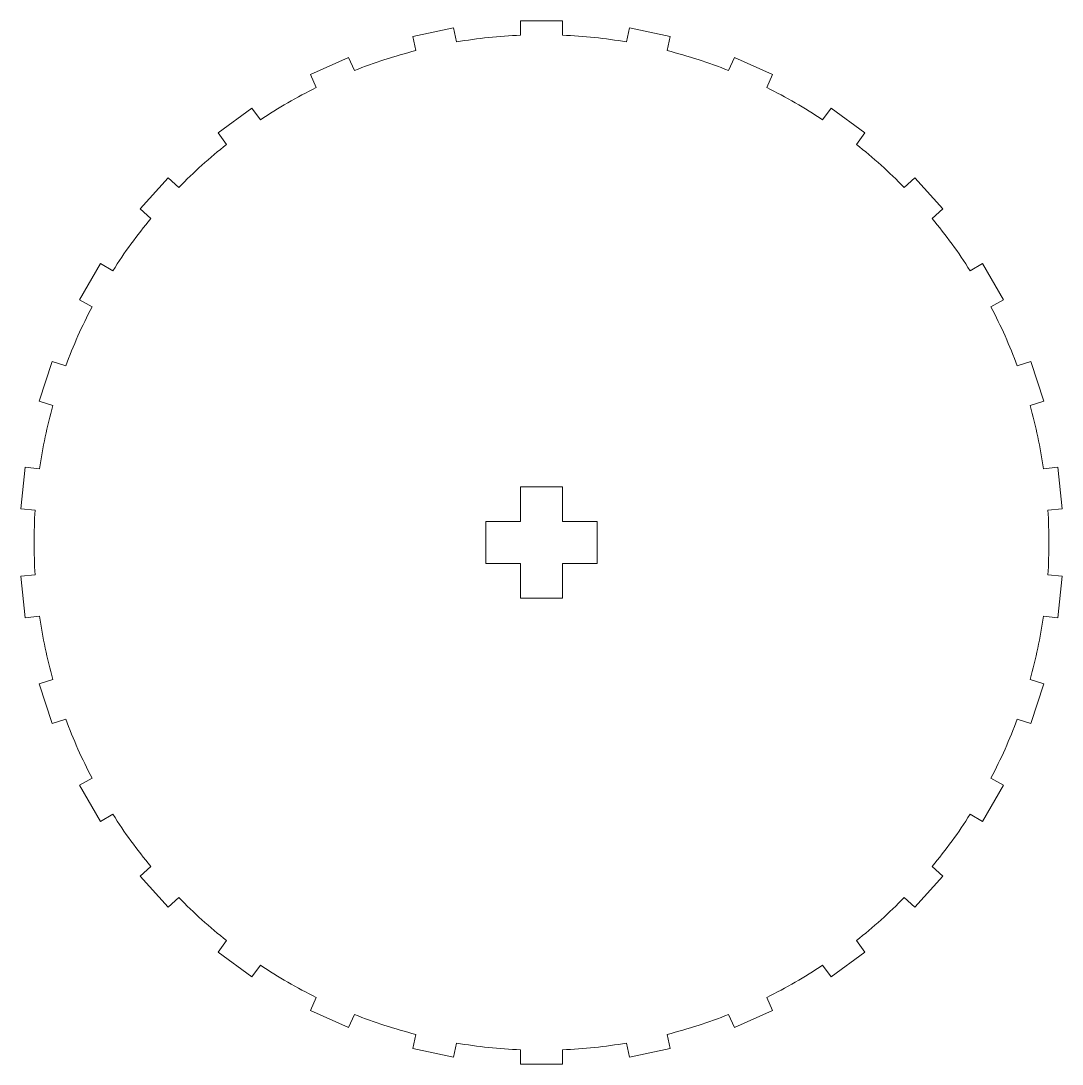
# Model space of a CAD drawing. Header units: centimetres. Extents: x -259 to 261, y 17 to 228.
# Drawn here: x -205.4 to -196.64, y 84.92 to 93.7 of the extents above; entities that cross this region are included whole.
import ezdxf

# ---------------------------------------------------------------- set-up
doc = ezdxf.new("R2010")
doc.units = ezdxf.units.CM
doc.header["$MEASUREMENT"] = 0
doc.layers.add('layer 1', color=7, linetype='Continuous')

msp = doc.modelspace()

# ---------------------------------------------------------------- linework, layer by layer
at = {"layer": 'layer 1', "color": 250, "lineweight": 9}
for points, knots in [([(-196.6374, 89.02671), (-196.6374, 89.02671), (-196.67409, 88.67764), (-196.67409, 88.67764), (-196.67409, 88.67764), (-196.67409, 88.67764), (-196.79404, 88.69024), (-196.79404, 88.69024), (-196.79404, 88.69024), (-196.82036, 88.511), (-196.85807, 88.33361), (-196.90692, 88.15917), (-196.90692, 88.15917), (-196.90692, 88.15917), (-196.79223, 88.12189), (-196.79223, 88.12189), (-196.79223, 88.12189), (-196.79223, 88.12189), (-196.90068, 87.78807), (-196.90068, 87.78807), (-196.90068, 87.78807), (-196.90068, 87.78807), (-197.01539, 87.82534), (-197.01539, 87.82534), (-197.01539, 87.82534), (-197.07841, 87.65549), (-197.15216, 87.48982), (-197.23623, 87.32933), (-197.23623, 87.32933), (-197.23623, 87.32933), (-197.13177, 87.26903), (-197.13177, 87.26903), (-197.13177, 87.26903), (-197.13177, 87.26903), (-197.30727, 86.96505), (-197.30727, 86.96505), (-197.30727, 86.96505), (-197.30727, 86.96505), (-197.41173, 87.02536), (-197.41173, 87.02536), (-197.41173, 87.02536), (-197.50867, 86.87232), (-197.61527, 86.72561), (-197.73086, 86.58611), (-197.73086, 86.58611), (-197.73086, 86.58611), (-197.64124, 86.50541), (-197.64124, 86.50541), (-197.64124, 86.50541), (-197.64124, 86.50541), (-197.8761, 86.24457), (-197.8761, 86.24457), (-197.8761, 86.24457), (-197.8761, 86.24457), (-197.96572, 86.32526), (-197.96572, 86.32526), (-197.96572, 86.32526), (-198.09238, 86.19573), (-198.22715, 86.07438), (-198.36921, 85.96197), (-198.36921, 85.96197), (-198.36921, 85.96197), (-198.29832, 85.86439), (-198.29832, 85.86439), (-198.29832, 85.86439), (-198.29832, 85.86439), (-198.58229, 85.65808), (-198.58229, 85.65808), (-198.58229, 85.65808), (-198.58229, 85.65808), (-198.65318, 85.75565), (-198.65318, 85.75565), (-198.65318, 85.75565), (-198.80399, 85.65527), (-198.96105, 85.5646), (-199.12338, 85.48417), (-199.12338, 85.48417), (-199.12338, 85.48417), (-199.07433, 85.37399), (-199.07433, 85.37399), (-199.07433, 85.37399), (-199.07433, 85.37399), (-199.39498, 85.23123), (-199.39498, 85.23123), (-199.39498, 85.23123), (-199.39498, 85.23123), (-199.44404, 85.34141), (-199.44404, 85.34141), (-199.44404, 85.34141), (-199.61243, 85.27459), (-199.7849, 85.21855), (-199.96041, 85.17363), (-199.96041, 85.17363), (-199.96041, 85.17363), (-199.93534, 85.05566), (-199.93534, 85.05566), (-199.93534, 85.05566), (-199.93534, 85.05566), (-200.27866, 84.98269), (-200.27866, 84.98269), (-200.27866, 84.98269), (-200.27866, 84.98269), (-200.30374, 85.10066), (-200.30374, 85.10066), (-200.30374, 85.10066), (-200.48234, 85.07031), (-200.6627, 85.05134), (-200.84371, 85.0439), (-200.84371, 85.0439), (-200.84371, 85.0439), (-200.84371, 84.9233), (-200.84371, 84.9233), (-200.84371, 84.9233), (-200.84371, 84.9233), (-201.19471, 84.9233), (-201.19471, 84.9233), (-201.19471, 84.9233), (-201.19471, 84.9233), (-201.19471, 85.0439), (-201.19471, 85.0439), (-201.19471, 85.0439), (-201.37572, 85.05134), (-201.55608, 85.07031), (-201.73468, 85.10066), (-201.73468, 85.10066), (-201.73468, 85.10066), (-201.75976, 84.98269), (-201.75976, 84.98269), (-201.75976, 84.98269), (-201.75976, 84.98269), (-202.10309, 85.05566), (-202.10309, 85.05566), (-202.10309, 85.05566), (-202.10309, 85.05566), (-202.07801, 85.17363), (-202.07801, 85.17363), (-202.07801, 85.17363), (-202.25352, 85.21855), (-202.42599, 85.27459), (-202.59438, 85.34141), (-202.59438, 85.34141), (-202.59438, 85.34141), (-202.64344, 85.23123), (-202.64344, 85.23123), (-202.64344, 85.23123), (-202.64344, 85.23123), (-202.96409, 85.37399), (-202.96409, 85.37399), (-202.96409, 85.37399), (-202.96409, 85.37399), (-202.91504, 85.48417), (-202.91504, 85.48417), (-202.91504, 85.48417), (-203.07737, 85.5646), (-203.23443, 85.65527), (-203.38524, 85.75565), (-203.38524, 85.75565), (-203.38524, 85.75565), (-203.45613, 85.65808), (-203.45613, 85.65808), (-203.45613, 85.65808), (-203.45613, 85.65808), (-203.7401, 85.86439), (-203.7401, 85.86439), (-203.7401, 85.86439), (-203.7401, 85.86439), (-203.66921, 85.96197), (-203.66921, 85.96197), (-203.66921, 85.96197), (-203.81127, 86.07438), (-203.94605, 86.19573), (-204.0727, 86.32526), (-204.0727, 86.32526), (-204.0727, 86.32526), (-204.16232, 86.24457), (-204.16232, 86.24457), (-204.16232, 86.24457), (-204.16232, 86.24457), (-204.39719, 86.50541), (-204.39719, 86.50541), (-204.39719, 86.50541), (-204.39719, 86.50541), (-204.30756, 86.58611), (-204.30756, 86.58611), (-204.30756, 86.58611), (-204.42315, 86.72561), (-204.52975, 86.87232), (-204.62669, 87.02536), (-204.62669, 87.02536), (-204.62669, 87.02536), (-204.73115, 86.96505), (-204.73115, 86.96505), (-204.73115, 86.96505), (-204.73115, 86.96505), (-204.90665, 87.26903), (-204.90665, 87.26903), (-204.90665, 87.26903), (-204.90665, 87.26903), (-204.80219, 87.32933), (-204.80219, 87.32933), (-204.80219, 87.32933), (-204.88626, 87.48982), (-204.96001, 87.65549), (-205.02303, 87.82534), (-205.02303, 87.82534), (-205.02303, 87.82534), (-205.13774, 87.78807), (-205.13774, 87.78807), (-205.13774, 87.78807), (-205.13774, 87.78807), (-205.2462, 88.12189), (-205.2462, 88.12189), (-205.2462, 88.12189), (-205.2462, 88.12189), (-205.1315, 88.15917), (-205.1315, 88.15917), (-205.1315, 88.15917), (-205.18035, 88.33361), (-205.21806, 88.511), (-205.24438, 88.69024), (-205.24438, 88.69024), (-205.24438, 88.69024), (-205.36433, 88.67764), (-205.36433, 88.67764), (-205.36433, 88.67764), (-205.36433, 88.67764), (-205.40102, 89.02671), (-205.40102, 89.02671), (-205.40102, 89.02671), (-205.40102, 89.02671), (-205.28107, 89.03932), (-205.28107, 89.03932), (-205.28107, 89.03932), (-205.29259, 89.22012), (-205.29259, 89.40147), (-205.28107, 89.58227), (-205.28107, 89.58227), (-205.28107, 89.58227), (-205.40102, 89.59487), (-205.40102, 89.59487), (-205.40102, 89.59487), (-205.40102, 89.59487), (-205.36433, 89.94396), (-205.36433, 89.94396), (-205.36433, 89.94396), (-205.36433, 89.94396), (-205.24438, 89.93134), (-205.24438, 89.93134), (-205.24438, 89.93134), (-205.21806, 90.11059), (-205.18035, 90.28797), (-205.1315, 90.46243), (-205.1315, 90.46243), (-205.1315, 90.46243), (-205.2462, 90.49969), (-205.2462, 90.49969), (-205.2462, 90.49969), (-205.2462, 90.49969), (-205.13774, 90.83352), (-205.13774, 90.83352), (-205.13774, 90.83352), (-205.13774, 90.83352), (-205.02303, 90.79624), (-205.02303, 90.79624), (-205.02303, 90.79624), (-204.96001, 90.9661), (-204.88626, 91.13177), (-204.80219, 91.29225), (-204.80219, 91.29225), (-204.80219, 91.29225), (-204.90665, 91.35255), (-204.90665, 91.35255), (-204.90665, 91.35255), (-204.90665, 91.35255), (-204.73115, 91.65653), (-204.73115, 91.65653), (-204.73115, 91.65653), (-204.73115, 91.65653), (-204.62669, 91.59623), (-204.62669, 91.59623), (-204.62669, 91.59623), (-204.52975, 91.74927), (-204.42315, 91.89598), (-204.30756, 92.03548), (-204.30756, 92.03548), (-204.30756, 92.03548), (-204.39719, 92.11618), (-204.39719, 92.11618), (-204.39719, 92.11618), (-204.39719, 92.11618), (-204.16232, 92.37703), (-204.16232, 92.37703), (-204.16232, 92.37703), (-204.16232, 92.37703), (-204.0727, 92.29632), (-204.0727, 92.29632), (-204.0727, 92.29632), (-203.94605, 92.42586), (-203.81127, 92.54721), (-203.66921, 92.65963), (-203.66921, 92.65963), (-203.66921, 92.65963), (-203.7401, 92.7572), (-203.7401, 92.7572), (-203.7401, 92.7572), (-203.7401, 92.7572), (-203.45613, 92.96351), (-203.45613, 92.96351), (-203.45613, 92.96351), (-203.45613, 92.96351), (-203.38524, 92.86594), (-203.38524, 92.86594), (-203.38524, 92.86594), (-203.23443, 92.96631), (-203.07737, 93.05699), (-202.91504, 93.13741), (-202.91504, 93.13741), (-202.91504, 93.13741), (-202.96409, 93.24759), (-202.96409, 93.24759), (-202.96409, 93.24759), (-202.96409, 93.24759), (-202.64344, 93.39035), (-202.64344, 93.39035), (-202.64344, 93.39035), (-202.64344, 93.39035), (-202.59438, 93.28018), (-202.59438, 93.28018), (-202.59438, 93.28018), (-202.42599, 93.34699), (-202.25352, 93.40304), (-202.07801, 93.44795), (-202.07801, 93.44795), (-202.07801, 93.44795), (-202.10309, 93.56592), (-202.10309, 93.56592), (-202.10309, 93.56592), (-202.10309, 93.56592), (-201.75976, 93.63891), (-201.75976, 93.63891), (-201.75976, 93.63891), (-201.75976, 93.63891), (-201.73468, 93.52094), (-201.73468, 93.52094), (-201.73468, 93.52094), (-201.55608, 93.55129), (-201.37572, 93.57024), (-201.19471, 93.57768), (-201.19471, 93.57768), (-201.19471, 93.57768), (-201.19471, 93.6983), (-201.19471, 93.6983), (-201.19471, 93.6983), (-201.19471, 93.6983), (-200.84371, 93.6983), (-200.84371, 93.6983), (-200.84371, 93.6983), (-200.84371, 93.6983), (-200.84371, 93.57768), (-200.84371, 93.57768), (-200.84371, 93.57768), (-200.6627, 93.57024), (-200.48234, 93.55129), (-200.30374, 93.52094), (-200.30374, 93.52094), (-200.30374, 93.52094), (-200.27866, 93.63891), (-200.27866, 93.63891), (-200.27866, 93.63891), (-200.27866, 93.63891), (-199.93534, 93.56592), (-199.93534, 93.56592), (-199.93534, 93.56592), (-199.93534, 93.56592), (-199.96041, 93.44795), (-199.96041, 93.44795), (-199.96041, 93.44795), (-199.7849, 93.40304), (-199.61243, 93.34699), (-199.44404, 93.28018), (-199.44404, 93.28018), (-199.44404, 93.28018), (-199.39498, 93.39035), (-199.39498, 93.39035), (-199.39498, 93.39035), (-199.39498, 93.39035), (-199.07433, 93.24759), (-199.07433, 93.24759), (-199.07433, 93.24759), (-199.07433, 93.24759), (-199.12338, 93.13741), (-199.12338, 93.13741), (-199.12338, 93.13741), (-198.96105, 93.05699), (-198.80399, 92.96631), (-198.65318, 92.86594), (-198.65318, 92.86594), (-198.65318, 92.86594), (-198.58229, 92.96351), (-198.58229, 92.96351), (-198.58229, 92.96351), (-198.58229, 92.96351), (-198.29832, 92.7572), (-198.29832, 92.7572), (-198.29832, 92.7572), (-198.29832, 92.7572), (-198.36921, 92.65963), (-198.36921, 92.65963), (-198.36921, 92.65963), (-198.22715, 92.54721), (-198.09238, 92.42586), (-197.96572, 92.29632), (-197.96572, 92.29632), (-197.96572, 92.29632), (-197.8761, 92.37703), (-197.8761, 92.37703), (-197.8761, 92.37703), (-197.8761, 92.37703), (-197.64124, 92.11618), (-197.64124, 92.11618), (-197.64124, 92.11618), (-197.64124, 92.11618), (-197.73086, 92.03548), (-197.73086, 92.03548), (-197.73086, 92.03548), (-197.61527, 91.89598), (-197.50867, 91.74927), (-197.41173, 91.59623), (-197.41173, 91.59623), (-197.41173, 91.59623), (-197.30727, 91.65653), (-197.30727, 91.65653), (-197.30727, 91.65653), (-197.30727, 91.65653), (-197.13177, 91.35255), (-197.13177, 91.35255), (-197.13177, 91.35255), (-197.13177, 91.35255), (-197.23623, 91.29225), (-197.23623, 91.29225), (-197.23623, 91.29225), (-197.15216, 91.13177), (-197.07841, 90.9661), (-197.01539, 90.79624), (-197.01539, 90.79624), (-197.01539, 90.79624), (-196.90068, 90.83352), (-196.90068, 90.83352), (-196.90068, 90.83352), (-196.90068, 90.83352), (-196.79223, 90.49969), (-196.79223, 90.49969), (-196.79223, 90.49969), (-196.79223, 90.49969), (-196.90692, 90.46243), (-196.90692, 90.46243), (-196.90692, 90.46243), (-196.85807, 90.28797), (-196.82036, 90.11059), (-196.79404, 89.93134), (-196.79404, 89.93134), (-196.79404, 89.93134), (-196.67409, 89.94396), (-196.67409, 89.94396), (-196.67409, 89.94396), (-196.67409, 89.94396), (-196.6374, 89.59487), (-196.6374, 89.59487), (-196.6374, 89.59487), (-196.6374, 89.59487), (-196.75735, 89.58225), (-196.75735, 89.58225), (-196.75735, 89.58225), (-196.74583, 89.40145), (-196.74583, 89.22011), (-196.75735, 89.03932), (-196.75735, 89.03932), (-196.75735, 89.03932), (-196.6374, 89.02671), (-196.6374, 89.02671)], [0, 0, 0, 0, 0.0082645, 0.0082645, 0.0082645, 0.0082645, 0.0165289, 0.0165289, 0.0165289, 0.0165289, 0.0247934, 0.0247934, 0.0247934, 0.0247934, 0.0330579, 0.0330579, 0.0330579, 0.0330579, 0.0413223, 0.0413223, 0.0413223, 0.0413223, 0.0495868, 0.0495868, 0.0495868, 0.0495868, 0.0578512, 0.0578512, 0.0578512, 0.0578512, 0.0661157, 0.0661157, 0.0661157, 0.0661157, 0.0743802, 0.0743802, 0.0743802, 0.0743802, 0.0826446, 0.0826446, 0.0826446, 0.0826446, 0.0909091, 0.0909091, 0.0909091, 0.0909091, 0.0991736, 0.0991736, 0.0991736, 0.0991736, 0.107438, 0.107438, 0.107438, 0.107438, 0.1157025, 0.1157025, 0.1157025, 0.1157025, 0.1239669, 0.1239669, 0.1239669, 0.1239669, 0.1322314, 0.1322314, 0.1322314, 0.1322314, 0.1404959, 0.1404959, 0.1404959, 0.1404959, 0.1487603, 0.1487603, 0.1487603, 0.1487603, 0.1570248, 0.1570248, 0.1570248, 0.1570248, 0.1652893, 0.1652893, 0.1652893, 0.1652893, 0.1735537, 0.1735537, 0.1735537, 0.1735537, 0.1818182, 0.1818182, 0.1818182, 0.1818182, 0.1900826, 0.1900826, 0.1900826, 0.1900826, 0.1983471, 0.1983471, 0.1983471, 0.1983471, 0.2066116, 0.2066116, 0.2066116, 0.2066116, 0.214876, 0.214876, 0.214876, 0.214876, 0.2231405, 0.2231405, 0.2231405, 0.2231405, 0.231405, 0.231405, 0.231405, 0.231405, 0.2396694, 0.2396694, 0.2396694, 0.2396694, 0.2479339, 0.2479339, 0.2479339, 0.2479339, 0.2561983, 0.2561983, 0.2561983, 0.2561983, 0.2644628, 0.2644628, 0.2644628, 0.2644628, 0.2727273, 0.2727273, 0.2727273, 0.2727273, 0.2809917, 0.2809917, 0.2809917, 0.2809917, 0.2892562, 0.2892562, 0.2892562, 0.2892562, 0.2975207, 0.2975207, 0.2975207, 0.2975207, 0.3057851, 0.3057851, 0.3057851, 0.3057851, 0.3140496, 0.3140496, 0.3140496, 0.3140496, 0.322314, 0.322314, 0.322314, 0.322314, 0.3305785, 0.3305785, 0.3305785, 0.3305785, 0.338843, 0.338843, 0.338843, 0.338843, 0.3471074, 0.3471074, 0.3471074, 0.3471074, 0.3553719, 0.3553719, 0.3553719, 0.3553719, 0.3636364, 0.3636364, 0.3636364, 0.3636364, 0.3719008, 0.3719008, 0.3719008, 0.3719008, 0.3801653, 0.3801653, 0.3801653, 0.3801653, 0.3884298, 0.3884298, 0.3884298, 0.3884298, 0.3966942, 0.3966942, 0.3966942, 0.3966942, 0.4049587, 0.4049587, 0.4049587, 0.4049587, 0.4132231, 0.4132231, 0.4132231, 0.4132231, 0.4214876, 0.4214876, 0.4214876, 0.4214876, 0.4297521, 0.4297521, 0.4297521, 0.4297521, 0.4380165, 0.4380165, 0.4380165, 0.4380165, 0.446281, 0.446281, 0.446281, 0.446281, 0.4545455, 0.4545455, 0.4545455, 0.4545455, 0.4628099, 0.4628099, 0.4628099, 0.4628099, 0.4710744, 0.4710744, 0.4710744, 0.4710744, 0.4793388, 0.4793388, 0.4793388, 0.4793388, 0.4876033, 0.4876033, 0.4876033, 0.4876033, 0.4958678, 0.4958678, 0.4958678, 0.4958678, 0.5041322, 0.5041322, 0.5041322, 0.5041322, 0.5123967, 0.5123967, 0.5123967, 0.5123967, 0.5206612, 0.5206612, 0.5206612, 0.5206612, 0.5289256, 0.5289256, 0.5289256, 0.5289256, 0.5371901, 0.5371901, 0.5371901, 0.5371901, 0.5454545, 0.5454545, 0.5454545, 0.5454545, 0.553719, 0.553719, 0.553719, 0.553719, 0.5619835, 0.5619835, 0.5619835, 0.5619835, 0.5702479, 0.5702479, 0.5702479, 0.5702479, 0.5785124, 0.5785124, 0.5785124, 0.5785124, 0.5867769, 0.5867769, 0.5867769, 0.5867769, 0.5950413, 0.5950413, 0.5950413, 0.5950413, 0.6033058, 0.6033058, 0.6033058, 0.6033058, 0.6115702, 0.6115702, 0.6115702, 0.6115702, 0.6198347, 0.6198347, 0.6198347, 0.6198347, 0.6280992, 0.6280992, 0.6280992, 0.6280992, 0.6363636, 0.6363636, 0.6363636, 0.6363636, 0.6446281, 0.6446281, 0.6446281, 0.6446281, 0.6528926, 0.6528926, 0.6528926, 0.6528926, 0.661157, 0.661157, 0.661157, 0.661157, 0.6694215, 0.6694215, 0.6694215, 0.6694215, 0.677686, 0.677686, 0.677686, 0.677686, 0.6859504, 0.6859504, 0.6859504, 0.6859504, 0.6942149, 0.6942149, 0.6942149, 0.6942149, 0.7024793, 0.7024793, 0.7024793, 0.7024793, 0.7107438, 0.7107438, 0.7107438, 0.7107438, 0.7190083, 0.7190083, 0.7190083, 0.7190083, 0.7272727, 0.7272727, 0.7272727, 0.7272727, 0.7355372, 0.7355372, 0.7355372, 0.7355372, 0.7438017, 0.7438017, 0.7438017, 0.7438017, 0.7520661, 0.7520661, 0.7520661, 0.7520661, 0.7603306, 0.7603306, 0.7603306, 0.7603306, 0.768595, 0.768595, 0.768595, 0.768595, 0.7768595, 0.7768595, 0.7768595, 0.7768595, 0.785124, 0.785124, 0.785124, 0.785124, 0.7933884, 0.7933884, 0.7933884, 0.7933884, 0.8016529, 0.8016529, 0.8016529, 0.8016529, 0.8099174, 0.8099174, 0.8099174, 0.8099174, 0.8181818, 0.8181818, 0.8181818, 0.8181818, 0.8264463, 0.8264463, 0.8264463, 0.8264463, 0.8347107, 0.8347107, 0.8347107, 0.8347107, 0.8429752, 0.8429752, 0.8429752, 0.8429752, 0.8512397, 0.8512397, 0.8512397, 0.8512397, 0.8595041, 0.8595041, 0.8595041, 0.8595041, 0.8677686, 0.8677686, 0.8677686, 0.8677686, 0.8760331, 0.8760331, 0.8760331, 0.8760331, 0.8842975, 0.8842975, 0.8842975, 0.8842975, 0.892562, 0.892562, 0.892562, 0.892562, 0.9008264, 0.9008264, 0.9008264, 0.9008264, 0.9090909, 0.9090909, 0.9090909, 0.9090909, 0.9173554, 0.9173554, 0.9173554, 0.9173554, 0.9256198, 0.9256198, 0.9256198, 0.9256198, 0.9338843, 0.9338843, 0.9338843, 0.9338843, 0.9421488, 0.9421488, 0.9421488, 0.9421488, 0.9504132, 0.9504132, 0.9504132, 0.9504132, 0.9586777, 0.9586777, 0.9586777, 0.9586777, 0.9669421, 0.9669421, 0.9669421, 0.9669421, 0.9752066, 0.9752066, 0.9752066, 0.9752066, 0.9834711, 0.9834711, 0.9834711, 0.9834711, 1, 1, 1, 1]), ([(-200.55121, 89.4863), (-200.55121, 89.4863), (-200.84371, 89.4863), (-200.84371, 89.4863), (-200.84371, 89.4863), (-200.84371, 89.4863), (-200.84371, 89.7788), (-200.84371, 89.7788), (-200.84371, 89.7788), (-200.84371, 89.7788), (-201.19471, 89.7788), (-201.19471, 89.7788), (-201.19471, 89.7788), (-201.19471, 89.7788), (-201.19471, 89.4863), (-201.19471, 89.4863), (-201.19471, 89.4863), (-201.19471, 89.4863), (-201.48721, 89.4863), (-201.48721, 89.4863), (-201.48721, 89.4863), (-201.48721, 89.4863), (-201.48721, 89.1353), (-201.48721, 89.1353), (-201.48721, 89.1353), (-201.48721, 89.1353), (-201.19471, 89.1353), (-201.19471, 89.1353), (-201.19471, 89.1353), (-201.19471, 89.1353), (-201.19471, 88.8428), (-201.19471, 88.8428), (-201.19471, 88.8428), (-201.19471, 88.8428), (-200.84371, 88.8428), (-200.84371, 88.8428), (-200.84371, 88.8428), (-200.84371, 88.8428), (-200.84371, 89.1353), (-200.84371, 89.1353), (-200.84371, 89.1353), (-200.84371, 89.1353), (-200.55121, 89.1353), (-200.55121, 89.1353), (-200.55121, 89.1353), (-200.55121, 89.1353), (-200.55121, 89.4863), (-200.55121, 89.4863)], [0, 0, 0, 0, 0.0769231, 0.0769231, 0.0769231, 0.0769231, 0.1538462, 0.1538462, 0.1538462, 0.1538462, 0.2307692, 0.2307692, 0.2307692, 0.2307692, 0.3076923, 0.3076923, 0.3076923, 0.3076923, 0.3846154, 0.3846154, 0.3846154, 0.3846154, 0.4615385, 0.4615385, 0.4615385, 0.4615385, 0.5384615, 0.5384615, 0.5384615, 0.5384615, 0.6153846, 0.6153846, 0.6153846, 0.6153846, 0.6923077, 0.6923077, 0.6923077, 0.6923077, 0.7692308, 0.7692308, 0.7692308, 0.7692308, 0.8461538, 0.8461538, 0.8461538, 0.8461538, 1, 1, 1, 1])]:
    msp.add_open_spline(points, degree=3, knots=knots, dxfattribs=at)

doc.saveas('drawing.dxf')
